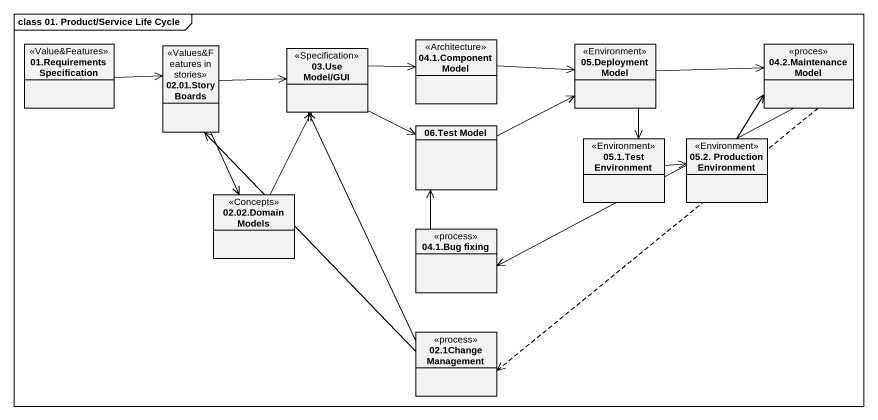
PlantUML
@startuml
mainframe class 01. Product/Service Life Cycle
hide circle
hide empty members
class "01.Requirements Specification" as c01_Requirements <<Value&Features>>
class "02.01.Story Boards" as c02_01_Story_Boards <<Values&Features in stories>>
class "03.Use Model/GUI" as c03_Use_Model_GUI <<Specification>>
class "04.1.Component Model" as c04_1_Component_Model <<Architecture>>
class "05.Deployment Model" as c05_Deployment_Model <<Environment>>
class "04.2.Maintenance Model" as c04_2_Maintenance_Model <<proces>>
class "06.Test Model" as c06_Test_Model
class "05.1.Test Environment" as c05_1_Test_Environment <<Environment>>
class "05.2. Production Environment" as c05_2_Production_Environment <<Environment>>
class "02.02.Domain Models" as c02_02_Domain_Models <<Concepts>>
class "04.1.Bug fixing" as c04_1_Bug_fixing <<process>>
class "02.1Change Management" as c02_1Change_Management <<process>>
c01_Requirements -right-> c02_01_Story_Boards
c02_01_Story_Boards -right-> c03_Use_Model_GUI
c02_01_Story_Boards --> c02_02_Domain_Models
c03_Use_Model_GUI -right-> c04_1_Component_Model
c03_Use_Model_GUI --> c06_Test_Model
c04_1_Component_Model -right-> c05_Deployment_Model
c05_Deployment_Model -right-> c04_2_Maintenance_Model
c05_Deployment_Model --> c05_1_Test_Environment
c04_2_Maintenance_Model -left-> c04_1_Bug_fixing
c04_2_Maintenance_Model ..> c02_1Change_Management
c06_Test_Model -right-> c05_Deployment_Model
c05_1_Test_Environment -right-> c05_2_Production_Environment
c05_2_Production_Environment -up-> c04_2_Maintenance_Model
c02_02_Domain_Models -up-> c03_Use_Model_GUI
c04_1_Bug_fixing -up-> c06_Test_Model
c02_1Change_Management -up-> c02_01_Story_Boards
c02_1Change_Management -up-> c03_Use_Model_GUI
@enduml
